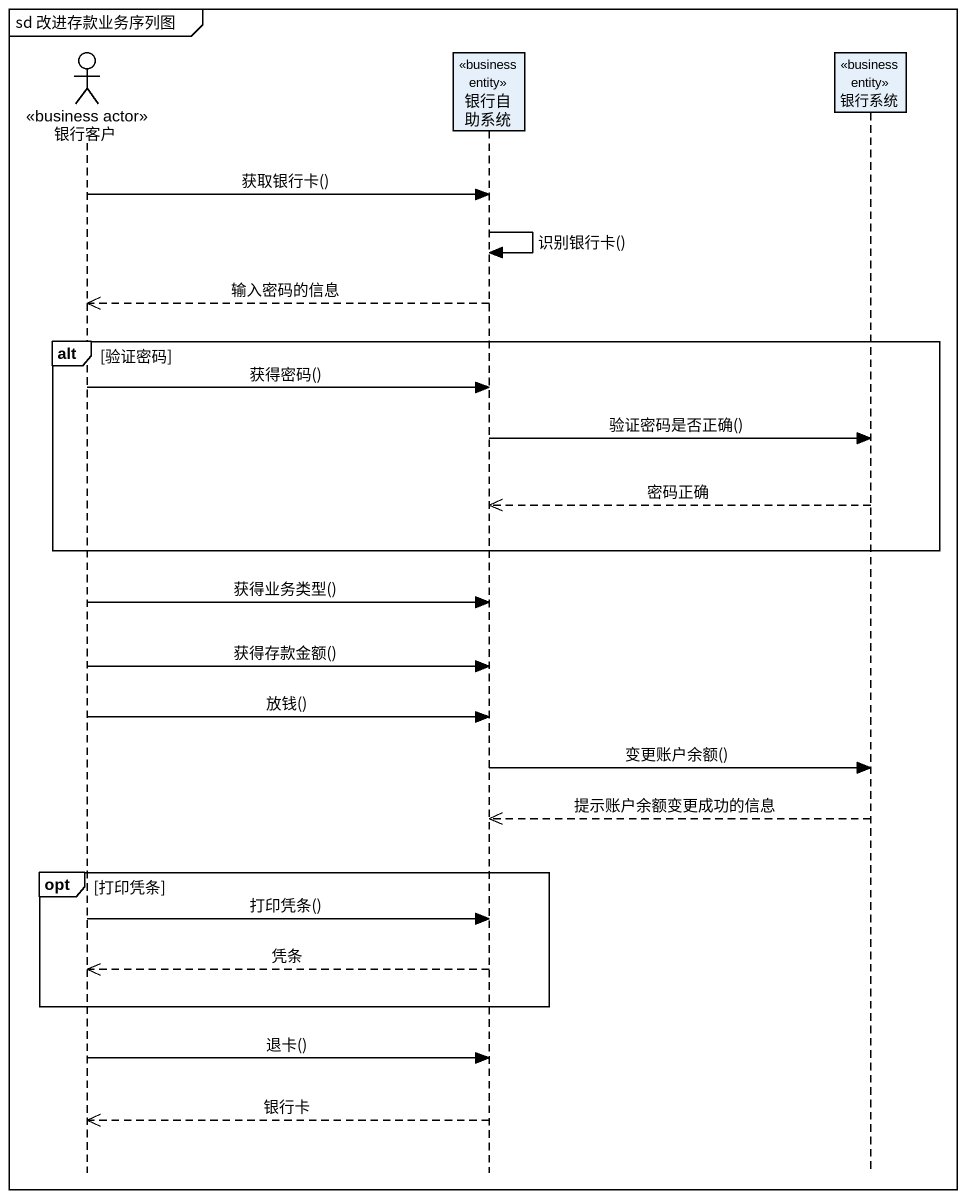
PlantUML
@startuml
mainframe sd 改进存款业务序列图
hide footbox
actor 银行客户 <<business actor>>
participant 银行自助系统 <<business entity>>
participant 银行系统 <<business entity>>

银行客户 -> 银行自助系统 : 获取银行卡()
银行自助系统 -> 银行自助系统 : 识别银行卡()
银行自助系统 -->> 银行客户 : 输入密码的信息
alt 验证密码
  银行客户 -> 银行自助系统 : 获得密码()
  银行自助系统 -> 银行系统 : 验证密码是否正确()
  银行系统 -->> 银行自助系统 : 密码正确
end
银行客户 -> 银行自助系统 : 获得业务类型()
银行客户 -> 银行自助系统 : 获得存款金额()
银行客户 -> 银行自助系统 : 放钱()
银行自助系统 -> 银行系统 : 变更账户余额()
银行系统 -->> 银行自助系统 : 提示账户余额变更成功的信息
opt 打印凭条
  银行客户 -> 银行自助系统 : 打印凭条()
  银行自助系统 -->> 银行客户 : 凭条
end
银行客户 -> 银行自助系统 : 退卡()
银行自助系统 -->> 银行客户 : 银行卡
@enduml
